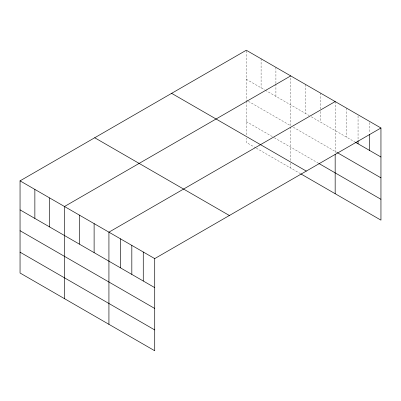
<?xml version="1.0" encoding="UTF-8"?>
<svg xmlns="http://www.w3.org/2000/svg" width="401" height="401" viewBox="0 0 401 401"><rect width="100%" height="100%" fill="white"/><g stroke="black" fill="none" stroke-linecap="round" stroke-linejoin="round"><path stroke-width="0.3" stroke-dasharray="2 1.5" d="M246.284 79.258L264.8 89.949M265.332 90.255L309.241 115.603M311.356 116.826L354.935 141.984M247.873 101.012L246.284 100.095L246.284 50.24M248.399 101.318L290.725 125.749L290.725 75.894M293.372 127.277L336.725 152.31M246.284 121.563L273.798 137.443M274.324 137.749L318.234 163.102M255.808 147.894L246.284 142.395L246.284 138.109M256.339 148.2L300.249 173.553M369.501 122.616L369.501 133.112M358.058 116.004L358.058 140.084M346.609 108.16L346.609 137.182M335.166 101.553L335.166 153.197M320.349 93.002L320.349 109.052M320.349 111.523L320.349 122.019M305.537 84.451L305.537 113.468M290.725 126.942L290.725 160.701M290.725 163.152L290.725 168.054M275.913 67.343L275.913 83.398M275.913 84.015L275.913 96.36M261.096 58.792L261.096 87.809M246.284 101.288L246.284 135.042"/><path stroke-width="0.6" d="M380.95 127.989L154.716 258.605L154.716 350.76L20.05 273.011L20.05 180.856L246.284 50.24L380.95 127.989L380.95 220.144L300.775 173.859M290.725 75.894L64.491 206.51L64.491 298.67M335.166 101.553L108.927 232.169L108.927 324.329M355.456 142.285L380.95 157.007M337.246 152.611L380.95 177.844M318.765 163.407L380.95 199.307M171.628 93.343L306.294 171.092M94.706 137.754L229.372 215.497M20.05 180.856L154.716 258.605M20.05 209.873L154.716 287.622M20.05 230.71L154.716 308.459M20.05 252.179L154.716 329.923M369.501 134.345L369.501 150.395M358.058 140.701L358.058 143.789M335.166 154.39L335.166 193.713M143.267 251.993L143.267 281.011M131.824 245.387L131.824 274.404M120.375 238.775L120.375 267.798M94.115 223.618L94.115 252.635M79.303 215.066L79.303 244.084M49.674 197.959L49.674 226.976M34.862 189.407L34.862 218.425"/></g></svg>
